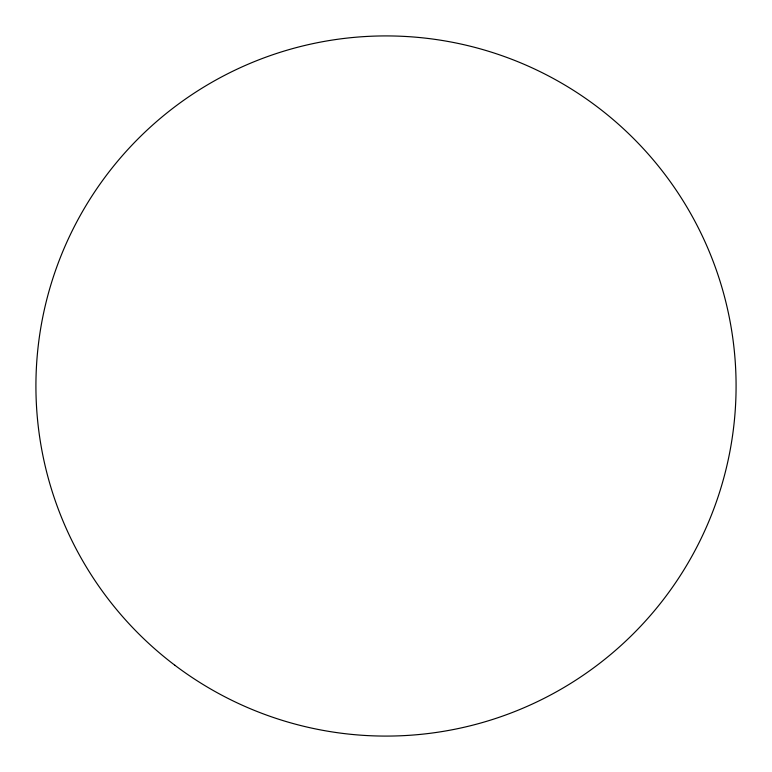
<?xml version="1.0" encoding="UTF-8"?>
<svg xmlns="http://www.w3.org/2000/svg" width="772" height="772" viewBox="0 0 772 772"><rect width="100%" height="100%" fill="white"/><g stroke="black" fill="none" stroke-linecap="round" stroke-linejoin="round"><path stroke-width="1.16" d="M174.839 665.232A350.083 350.083 0 0 0 733.4 429.251A350.083 350.083 0 0 0 249.761 63.516A350.083 350.083 0 0 0 174.839 665.232"/></g></svg>
